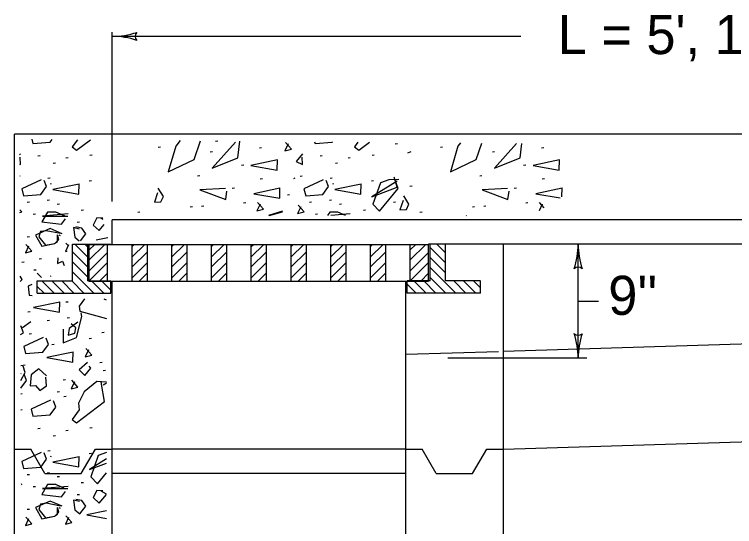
# Model space of a CAD drawing. Extents: x 1007 to 1035.5, y 1000.5 to 1021.5.
# Drawn here: x 1011.26 to 1014.94, y 1008.914 to 1011.532 of the extents above; entities that cross this region are included whole.
import ezdxf

# ---------------------------------------------------------------- set-up
doc = ezdxf.new("R2010")
doc.units = 0
doc.layers.add('1', color=7, linetype='Continuous')
doc.layers.add('5', color=7, linetype='Continuous')

msp = doc.modelspace()

# ---------------------------------------------------------------- linework, layer by layer
at = {"layer": '1'}
for p, q in [((1011.7597, 1010.5768), (1011.7597, 1011.4407)), ((1013.8472, 1011.4199), (1011.7597, 1011.4199)), ((1011.2597, 1007.0449), (1011.2597, 1010.9199)), ((1019.7597, 1010.9199), (1011.2597, 1010.9199)), ((1019.2597, 1010.4824), (1011.7597, 1010.4824)), ((1011.7597, 1010.3569), (1011.7597, 1010.4824)), ((1011.5565, 1010.1699), (1011.5565, 1010.3574)), ((1011.5565, 1010.3574), (1011.7518, 1010.3574)), ((1011.6347, 1010.2914), (1011.5687, 1010.3574)), ((1011.6347, 1010.3423), (1011.6195, 1010.3574)), ((1011.6347, 1010.1699), (1011.6347, 1010.3574)), ((1011.6423, 1010.1694), (1011.6423, 1010.3569)), ((1011.6423, 1010.329), (1011.6702, 1010.3569)), ((1011.6423, 1010.2782), (1011.7213, 1010.3569)), ((1011.6423, 1010.3569), (1013.3767, 1010.3569)), ((1011.7362, 1010.1694), (1011.7362, 1010.3569)), ((1011.8612, 1010.1694), (1011.8612, 1010.3569)), ((1011.8612, 1010.3464), (1011.8717, 1010.3569)), ((1011.8612, 1010.2924), (1011.9257, 1010.3569)), ((1011.9392, 1010.1694), (1011.9392, 1010.3569)), ((1012.0642, 1010.1694), (1012.0642, 1010.3569)), ((1012.0642, 1010.3464), (1012.0747, 1010.3569)), ((1012.0642, 1010.2924), (1012.1287, 1010.3569)), ((1012.1423, 1010.1694), (1012.1423, 1010.3569)), ((1012.2673, 1010.1694), (1012.2673, 1010.3569)), ((1012.2673, 1010.3464), (1012.2778, 1010.3569)), ((1012.2673, 1010.2924), (1012.3318, 1010.3569)), ((1012.3455, 1010.1694), (1012.3455, 1010.3569)), ((1012.4705, 1010.1694), (1012.4705, 1010.3569)), ((1012.4705, 1010.3464), (1012.481, 1010.3569)), ((1012.4705, 1010.2924), (1012.535, 1010.3569)), ((1012.5487, 1010.1694), (1012.5487, 1010.3569)), ((1012.6737, 1010.1694), (1012.6737, 1010.3569)), ((1012.6737, 1010.3464), (1012.6842, 1010.3569)), ((1012.6737, 1010.2924), (1012.7382, 1010.3569)), ((1012.7517, 1010.1694), (1012.7517, 1010.3569)), ((1012.8767, 1010.1694), (1012.8767, 1010.3569)), ((1012.8767, 1010.3464), (1012.8872, 1010.3569)), ((1012.8767, 1010.2924), (1012.9412, 1010.3569)), ((1012.9548, 1010.1694), (1012.9548, 1010.3569)), ((1013.0538, 1010.3569), (1013.1868, 1010.3569)), ((1013.0798, 1010.1694), (1013.0798, 1010.3569)), ((1013.0798, 1010.3464), (1013.0903, 1010.3569)), ((1013.0798, 1010.2924), (1013.1443, 1010.3569)), ((1013.0798, 1010.1694), (1013.0798, 1010.3569)), ((1013.158, 1010.1694), (1013.158, 1010.3569)), ((1013.158, 1010.1694), (1013.158, 1010.3569)), ((1013.283, 1010.1694), (1013.283, 1010.3569)), ((1013.283, 1010.329), (1013.3108, 1010.3569)), ((1013.283, 1010.2782), (1013.3618, 1010.3569)), ((1013.4627, 1010.3574), (1013.3767, 1010.3574)), ((1013.3767, 1010.1694), (1013.3767, 1010.3569)), ((1013.3847, 1010.1699), (1013.3847, 1010.3574)), ((1013.4627, 1010.2628), (1013.3847, 1010.3409)), ((1013.4627, 1010.3137), (1013.4188, 1010.3574)), ((1013.4627, 1010.1699), (1013.4627, 1010.3574)), ((1019.2597, 1010.3574), (1013.4627, 1010.3574)), ((1013.7597, 1007.0449), (1013.7597, 1010.3574)), ((1014.1408, 1009.7753), (1014.1408, 1010.3574)), ((1011.6347, 1010.2405), (1011.5565, 1010.3187)), ((1011.6423, 1010.2222), (1011.7362, 1010.3159)), ((1011.8612, 1010.2415), (1011.9392, 1010.3194)), ((1012.0642, 1010.2415), (1012.1423, 1010.3194)), ((1012.2673, 1010.2415), (1012.3455, 1010.3194)), ((1012.4705, 1010.2415), (1012.5487, 1010.3194)), ((1012.6737, 1010.2415), (1012.7517, 1010.3194)), ((1012.8767, 1010.2415), (1012.9548, 1010.3194)), ((1013.0798, 1010.2415), (1013.158, 1010.3194)), ((1013.283, 1010.2222), (1013.3767, 1010.3159)), ((1011.6347, 1010.1896), (1011.5565, 1010.2677)), ((1011.6423, 1010.1702), (1011.7362, 1010.2638)), ((1011.8612, 1010.1855), (1011.9392, 1010.2637)), ((1012.0642, 1010.1855), (1012.1423, 1010.2637)), ((1012.2673, 1010.1855), (1012.3455, 1010.2637)), ((1012.4705, 1010.1855), (1012.5487, 1010.2637)), ((1012.6737, 1010.1855), (1012.7517, 1010.2637)), ((1012.8767, 1010.1855), (1012.9548, 1010.2637)), ((1013.0798, 1010.1855), (1013.158, 1010.2637)), ((1013.283, 1010.1702), (1013.3767, 1010.2638)), ((1013.4627, 1010.2119), (1013.3847, 1010.29)), ((1013.5162, 1010.1074), (1013.3847, 1010.2391)), ((1011.6658, 1010.1074), (1011.5565, 1010.2168)), ((1011.6953, 1010.1694), (1011.7362, 1010.2101)), ((1011.897, 1010.1694), (1011.9392, 1010.2116)), ((1012.1002, 1010.1694), (1012.1423, 1010.2116)), ((1012.3033, 1010.1694), (1012.3455, 1010.2116)), ((1012.5063, 1010.1694), (1012.5487, 1010.2116)), ((1012.7095, 1010.1694), (1012.7517, 1010.2116)), ((1012.9127, 1010.1694), (1012.9548, 1010.2116)), ((1013.1158, 1010.1694), (1013.158, 1010.2116)), ((1013.336, 1010.1694), (1013.3767, 1010.2101)), ((1013.4653, 1010.1074), (1013.3847, 1010.1882)), ((1011.3768, 1010.1699), (1011.5565, 1010.1699)), ((1011.3768, 1010.1074), (1011.3768, 1010.1699)), ((1011.4622, 1010.1074), (1011.3997, 1010.1699)), ((1011.5132, 1010.1074), (1011.4507, 1010.1699)), ((1011.564, 1010.1074), (1011.5015, 1010.1699)), ((1011.615, 1010.1074), (1011.5525, 1010.1699)), ((1011.6347, 1010.1699), (1011.7518, 1010.1699)), ((1011.6423, 1010.1694), (1013.3767, 1010.1694)), ((1011.7167, 1010.1074), (1011.6542, 1010.1699)), ((1011.7518, 1010.1233), (1011.7052, 1010.1699)), ((1011.7518, 1010.1074), (1011.7518, 1010.1694)), ((1011.7597, 1006.5449), (1011.7597, 1010.1694)), ((1013.0538, 1010.1694), (1013.1868, 1010.1694)), ((1013.2597, 1006.5449), (1013.2597, 1010.1694)), ((1013.3847, 1010.1699), (1013.2673, 1010.1699)), ((1013.2673, 1010.1074), (1013.2673, 1010.1694)), ((1013.3127, 1010.1074), (1013.2673, 1010.1527)), ((1013.283, 1010.1694), (1013.283, 1010.1699)), ((1013.3635, 1010.1074), (1013.301, 1010.1699)), ((1013.336, 1010.1694), (1013.3365, 1010.1699)), ((1013.4143, 1010.1074), (1013.3518, 1010.1699)), ((1013.3767, 1010.1694), (1013.3767, 1010.1699)), ((1013.6423, 1010.1699), (1013.4627, 1010.1699)), ((1013.5672, 1010.1074), (1013.5047, 1010.1699)), ((1013.618, 1010.1074), (1013.5555, 1010.1699)), ((1013.6423, 1010.1339), (1013.6063, 1010.1699)), ((1013.6423, 1010.1074), (1013.6423, 1010.1694)), ((1011.4113, 1010.1074), (1011.3768, 1010.1419)), ((1011.3768, 1010.1074), (1011.7518, 1010.1074)), ((1013.6423, 1010.1074), (1013.2673, 1010.1074)), ((1014.1408, 1010.0663), (1014.2448, 1010.0663)), ((1013.7597, 1009.8106), (1019.2597, 1009.9824)), ((1013.2597, 1009.7949), (1013.7342, 1009.8098)), ((1014.1848, 1009.7753), (1013.4747, 1009.7753)), ((1013.7597, 1009.3103), (1019.7597, 1009.4978)), ((1011.2597, 1009.3103), (1011.2607, 1009.3103)), ((1011.2607, 1009.3103), (1011.343, 1009.3103)), ((1011.4152, 1009.1853), (1011.343, 1009.3103)), ((1011.6013, 1009.1853), (1011.6737, 1009.3103)), ((1011.6737, 1009.3103), (1011.7597, 1009.3103)), ((1013.2607, 1009.3103), (1011.7607, 1009.3103)), ((1013.2597, 1009.3103), (1013.2607, 1009.3103)), ((1013.2607, 1009.3103), (1013.343, 1009.3103)), ((1013.4152, 1009.1853), (1013.343, 1009.3103)), ((1013.6013, 1009.1853), (1013.6737, 1009.3103)), ((1013.6737, 1009.3103), (1013.7597, 1009.3103)), ((1011.4152, 1009.1853), (1011.6013, 1009.1853)), ((1013.2607, 1009.1853), (1011.7607, 1009.1853)), ((1013.4152, 1009.1853), (1013.6013, 1009.1853))]:
    msp.add_line(p, q, dxfattribs=at)
for centre, radius, start, end in [((1011.7596, 1011.8109), 0.3909, 270, 288.6688), ((1011.9083, 1011.4199), 0.0313, 138.7746, 220.8913), ((1011.7596, 1011.8109), 0.3909, 269.9878, 270), ((1011.7596, 1011.029), 0.3909, 71.3472, 89.9939), ((1013.7499, 1010.3574), 0.3909, 341.3472, 359.9939), ((1014.5317, 1010.3574), 0.3909, 179.9878, 180), ((1014.5317, 1010.3574), 0.3909, 180, 198.6688), ((1014.1407, 1010.2088), 0.0313, 48.7746, 130.8913), ((1014.1408, 1009.9239), 0.0313, 228.7746, 310.8913), ((1013.7499, 1009.7753), 0.3909, 0, 18.6688), ((1014.5317, 1009.7753), 0.3909, 161.3472, 179.9939), ((1013.7499, 1009.7753), 0.3909, 359.9878, 0)]:
    msp.add_arc(centre, radius, start, end, dxfattribs=at)
at = {"layer": '5'}
for points in [[(1011.3487, 1010.894), (1011.3547, 1010.8717)], [(1011.442, 1010.8786), (1011.4527, 1010.8931)], [(1011.5823, 1010.892), (1011.5553, 1010.8547)], [(1011.5775, 1010.838), (1011.6482, 1010.8915)], [(1012.1072, 1010.8876), (1012.0847, 1010.8588)], [(1012.1777, 1010.7908), (1012.21, 1010.8867)], [(1012.2988, 1010.8838), (1012.2877, 1010.8824)], [(1012.4023, 1010.7992), (1012.4117, 1010.885)], [(1012.794, 1010.8818), (1012.7967, 1010.8717)], [(1011.3547, 1010.8717), (1011.442, 1010.8786)], [(1011.5553, 1010.8547), (1011.5775, 1010.838)], [(1012.006, 1010.8532), (1011.995, 1010.8518)], [(1012.0847, 1010.8588), (1012.0458, 1010.7271)], [(1012.3898, 1010.8797), (1012.2705, 1010.7465)], [(1012.5233, 1010.8498), (1012.5123, 1010.8483)], [(1012.6587, 1010.8701), (1012.642, 1010.8354), (1012.6753, 1010.8437), (1012.6448, 1010.8783)], [(1012.7967, 1010.8717), (1012.884, 1010.8786)], [(1012.884, 1010.8786), (1012.8857, 1010.8809)], [(1013.0155, 1010.8798), (1012.9973, 1010.8547)], [(1012.9973, 1010.8547), (1013.0195, 1010.838)], [(1013.0195, 1010.838), (1013.0742, 1010.8793)], [(1013.2177, 1010.8702), (1013.2065, 1010.8688)], [(1013.448, 1010.8532), (1013.437, 1010.8518)], [(1013.5267, 1010.8588), (1013.4878, 1010.7271)], [(1013.5397, 1010.8754), (1013.5267, 1010.8588)], [(1013.6197, 1010.7908), (1013.6478, 1010.8745)], [(1013.8258, 1010.8729), (1013.7125, 1010.7465)], [(1013.8443, 1010.7992), (1013.8522, 1010.8728)], [(1013.9653, 1010.8498), (1013.9543, 1010.8483)], [(1011.2905, 1010.82), (1011.2862, 1010.8149)], [(1011.391, 1010.8089), (1011.38, 1010.8075)], [(1011.6565, 1010.8123), (1011.6455, 1010.8109)], [(1012.2715, 1010.8293), (1012.2605, 1010.8279)], [(1012.7325, 1010.82), (1012.6992, 1010.7812), (1012.7325, 1010.7645), (1012.731, 1010.8033)], [(1012.833, 1010.8089), (1012.822, 1010.8075)], [(1013.0985, 1010.8123), (1013.0875, 1010.8109)], [(1013.2858, 1010.8298), (1013.2692, 1010.8228)], [(1013.7135, 1010.8293), (1013.7025, 1010.8279)], [(1011.2905, 1010.7645), (1011.289, 1010.8033)], [(1011.4693, 1010.7715), (1011.4582, 1010.7701)], [(1011.534, 1010.7987), (1011.5228, 1010.7973)], [(1012.0458, 1010.7271), (1012.1777, 1010.7908)], [(1012.2705, 1010.7465), (1012.4023, 1010.7992)], [(1012.6035, 1010.7881), (1012.4688, 1010.7603), (1012.602, 1010.7368), (1012.6035, 1010.7895)], [(1012.9113, 1010.7715), (1012.9002, 1010.7701)], [(1012.976, 1010.7987), (1012.9648, 1010.7973)], [(1013.4878, 1010.7271), (1013.6197, 1010.7908)], [(1013.7125, 1010.7465), (1013.8443, 1010.7992)], [(1014.0455, 1010.7881), (1013.9108, 1010.7603), (1014.044, 1010.7368), (1014.0455, 1010.7895)], [(1011.2865, 1010.7665), (1011.2905, 1010.7645)], [(1012.4315, 1010.7613), (1012.4203, 1010.7598)], [(1013.8735, 1010.7613), (1013.8623, 1010.7598)], [(1011.289, 1010.7054), (1011.2868, 1010.7051)], [(1012.2068, 1010.7068), (1012.1958, 1010.7054)], [(1012.731, 1010.7054), (1012.7198, 1010.704)], [(1013.2165, 1010.6805), (1013.0862, 1010.6), (1013.2165, 1010.6486), (1013.2012, 1010.6999)], [(1013.6488, 1010.7068), (1013.6378, 1010.7054)], [(1011.3958, 1010.6867), (1011.2973, 1010.6408), (1011.307, 1010.6048), (1011.3945, 1010.6118), (1011.4235, 1010.652), (1011.411, 1010.6838)], [(1011.4422, 1010.6953), (1011.431, 1010.6938)], [(1011.45, 1010.6638), (1011.4443, 1010.6666)], [(1011.5903, 1010.6642), (1011.4557, 1010.6365), (1011.5888, 1010.6129), (1011.5903, 1010.6656)], [(1011.6532, 1010.6816), (1011.642, 1010.6802)], [(1012.5268, 1010.6918), (1012.5157, 1010.6904)], [(1012.6922, 1010.6958), (1012.6867, 1010.6916)], [(1012.8378, 1010.6867), (1012.7393, 1010.6408), (1012.749, 1010.6048), (1012.8365, 1010.6118), (1012.8655, 1010.652), (1012.853, 1010.6838)], [(1012.8842, 1010.6953), (1012.873, 1010.6938)], [(1012.892, 1010.6638), (1012.8863, 1010.6666)], [(1013.0323, 1010.6642), (1012.8977, 1010.6365), (1013.0308, 1010.6129), (1013.0323, 1010.6656)], [(1013.0952, 1010.6816), (1013.084, 1010.6802)], [(1013.2248, 1010.6888), (1013.1735, 1010.6874), (1013.1305, 1010.6708), (1013.0917, 1010.5626), (1013.1263, 1010.5265), (1013.2207, 1010.643), (1013.204, 1010.6902)], [(1013.9688, 1010.6918), (1013.9577, 1010.6904)], [(1011.9908, 1010.6202), (1011.9757, 1010.573), (1012.0088, 1010.5744), (1012.0213, 1010.6022), (1011.995, 1010.6438)], [(1012.3385, 1010.6417), (1012.2082, 1010.6361), (1012.34, 1010.5862), (1012.3455, 1010.6292)], [(1012.3838, 1010.6442), (1012.3727, 1010.6428)], [(1012.617, 1010.6438), (1012.4825, 1010.616), (1012.6157, 1010.5925), (1012.617, 1010.6452)], [(1013.2925, 1010.6543), (1013.2813, 1010.653)], [(1013.7805, 1010.6417), (1013.6502, 1010.6361), (1013.782, 1010.5862), (1013.7875, 1010.6292)], [(1013.8258, 1010.6442), (1013.8147, 1010.6428)], [(1014.059, 1010.6438), (1013.9245, 1010.616)], [(1014.0578, 1010.5995), (1014.059, 1010.6452)], [(1012.6663, 1010.6101), (1012.6552, 1010.6088)], [(1013.2457, 1010.5806), (1013.2303, 1010.5334), (1013.2637, 1010.5348), (1013.2762, 1010.5626), (1013.2498, 1010.6042)], [(1013.9245, 1010.616), (1014.0488, 1010.594)], [(1011.3367, 1010.5727), (1011.3255, 1010.5713)], [(1011.4387, 1010.5829), (1011.4277, 1010.5815)], [(1011.4898, 1010.5625), (1011.4787, 1010.5611)], [(1012.2273, 1010.5523), (1012.2162, 1010.5509)], [(1012.4417, 1010.5693), (1012.4307, 1010.5679)], [(1012.5157, 1010.5623), (1012.499, 1010.5277), (1012.5323, 1010.536), (1012.5018, 1010.5707)], [(1012.7233, 1010.5488), (1012.7067, 1010.5141), (1012.74, 1010.5224), (1012.7095, 1010.5571)], [(1012.7787, 1010.5727), (1012.7675, 1010.5713)], [(1012.8807, 1010.5829), (1012.8697, 1010.5815)], [(1012.9318, 1010.5625), (1012.9207, 1010.5611)], [(1013.2075, 1010.5727), (1013.1963, 1010.5713)], [(1013.6693, 1010.5523), (1013.6582, 1010.5509)], [(1013.8837, 1010.5693), (1013.8727, 1010.5679)], [(1013.9577, 1010.5623), (1013.941, 1010.5277)], [(1013.9675, 1010.5437), (1013.9438, 1010.5707)], [(1011.298, 1010.5224), (1011.2877, 1010.5342)], [(1011.2877, 1010.5198), (1011.298, 1010.5224)], [(1011.5193, 1010.5002), (1011.4707, 1010.5223), (1011.4292, 1010.5223), (1011.4, 1010.4724), (1011.4555, 1010.4655), (1011.5012, 1010.4599), (1011.5207, 1010.4877)], [(1011.6123, 1010.5318), (1011.6012, 1010.5304)], [(1011.9015, 1010.5217), (1011.8905, 1010.5203)], [(1012.1695, 1010.5488), (1012.1583, 1010.5475)], [(1012.6298, 1010.5265), (1012.5577, 1010.5049)], [(1012.562, 1010.5049), (1012.6298, 1010.5238)], [(1012.8712, 1010.5223), (1012.8605, 1010.5043)], [(1012.9127, 1010.5223), (1012.8712, 1010.5223)], [(1012.9525, 1010.5041), (1012.9127, 1010.5223)], [(1013.0543, 1010.5318), (1013.0432, 1010.5304)], [(1013.3435, 1010.5217), (1013.3325, 1010.5203)], [(1013.6115, 1010.5488), (1013.6003, 1010.5475)], [(1013.941, 1010.5277), (1013.9422, 1010.5279)], [(1011.3673, 1010.5114), (1011.3562, 1010.51)], [(1011.5345, 1010.5127), (1011.4028, 1010.5016), (1011.5332, 1010.5016)], [(1011.6815, 1010.4918), (1011.6622, 1010.4558)], [(1011.7108, 1010.4905), (1011.6815, 1010.4918)], [(1011.7125, 1010.4838), (1011.7037, 1010.4891)], [(1012.8093, 1010.5114), (1012.7982, 1010.51)], [(1012.9765, 1010.5127), (1012.877, 1010.5043)], [(1013.57, 1010.5028), (1013.5683, 1010.5043)], [(1011.5928, 1010.435), (1011.5623, 1010.4433)], [(1011.5623, 1010.4433), (1011.5678, 1010.3933)], [(1011.6038, 1010.4405), (1011.5733, 1010.4461)], [(1011.5918, 1010.4706), (1011.5808, 1010.4692)], [(1011.6247, 1010.4114), (1011.6038, 1010.4405)], [(1011.6622, 1010.4558), (1011.6927, 1010.4281)], [(1011.6927, 1010.4281), (1011.7192, 1010.4583)], [(1011.504, 1010.4114), (1011.4417, 1010.4378), (1011.3667, 1010.4045), (1011.4, 1010.3476), (1011.4665, 1010.3615), (1011.486, 1010.3809), (1011.4805, 1010.4058)], [(1011.4957, 1010.4128), (1011.4222, 1010.4267), (1011.393, 1010.4225), (1011.3847, 1010.3948), (1011.418, 1010.3532), (1011.4638, 1010.3615), (1011.4805, 1010.3712), (1011.4805, 1010.4058)], [(1011.4873, 1010.4058), (1011.493, 1010.4017)], [(1011.5967, 1010.3757), (1011.6247, 1010.4114)], [(1011.3367, 1010.3958), (1011.3255, 1010.3943)], [(1011.5678, 1010.3933), (1011.5903, 1010.3756)], [(1011.7368, 1010.3898), (1011.6783, 1010.3777)], [(1011.3323, 1010.348), (1011.3157, 1010.3133), (1011.349, 1010.3216), (1011.3185, 1010.3563)], [(1011.5365, 1010.3548), (1011.52, 1010.3201)], [(1011.5355, 1010.3486), (1011.5227, 1010.3631)], [(1011.52, 1010.3201), (1011.5298, 1010.3225)], [(1011.3093, 1010.2664), (1011.2983, 1010.265)], [(1011.3978, 1010.2834), (1011.3868, 1010.282)], [(1011.4818, 1010.288), (1011.4805, 1010.2588)], [(1011.4805, 1010.2588), (1011.5053, 1010.2713)], [(1011.5053, 1010.2713), (1011.5138, 1010.2486)], [(1011.3707, 1010.2256), (1011.3595, 1010.2242)], [(1011.2987, 1010.177), (1011.2895, 1010.1944)], [(1011.3987, 1010.1868), (1011.3765, 1010.2103)], [(1011.4458, 1010.1937), (1011.4422, 1010.1921)], [(1011.2897, 1010.1678), (1011.2987, 1010.177)], [(1011.3487, 1010.152), (1011.3293, 1010.1438)], [(1011.3293, 1010.1438), (1011.3348, 1010.0979)], [(1011.3348, 1010.0979), (1011.3513, 1010.0954)], [(1011.6183, 1010.0779), (1011.5913, 1010.0411)], [(1011.7302, 1010.0719), (1011.7182, 1010.0767)], [(1011.4915, 1010.0618), (1011.357, 1010.0341), (1011.4902, 1010.0105), (1011.4915, 1010.0632)], [(1011.534, 1010.0622), (1011.5228, 1010.0608)], [(1011.5913, 1010.0411), (1011.5942, 1010.0148)], [(1011.34, 1010.0112), (1011.329, 1010.0098)], [(1011.5082, 1009.9232), (1011.5082, 1009.8538), (1011.5775, 1009.8802), (1011.6038, 1009.9884), (1011.6012, 1010.0064)], [(1011.5942, 1010.0148), (1011.7302, 1009.9771)], [(1011.3002, 1009.9315), (1011.3432, 1009.962)], [(1011.4387, 1009.9669), (1011.4277, 1009.9655)], [(1011.5408, 1009.9805), (1011.5297, 1009.9792)], [(1011.3057, 1009.9052), (1011.2918, 1009.9398)], [(1011.583, 1009.9593), (1011.5387, 1009.9273), (1011.5345, 1009.8927), (1011.5692, 1009.9038), (1011.5733, 1009.9302), (1011.5498, 1009.9509)], [(1011.291, 1009.8956), (1011.3057, 1009.9052)], [(1011.3468, 1009.8988), (1011.3357, 1009.8974)], [(1011.7178, 1009.9057), (1011.7067, 1009.9043)], [(1011.406, 1009.8801), (1011.3075, 1009.8343), (1011.3172, 1009.7983), (1011.4047, 1009.8052), (1011.4338, 1009.8454), (1011.4213, 1009.8773)], [(1011.6532, 1009.875), (1011.642, 1009.8736)], [(1011.4625, 1009.8443), (1011.4515, 1009.843)], [(1011.6387, 1009.8171), (1011.622, 1009.7824), (1011.6553, 1009.7907), (1011.6248, 1009.8253)], [(1011.5597, 1009.8066), (1011.4252, 1009.7788), (1011.5582, 1009.7553), (1011.5597, 1009.8079)], [(1011.633, 1009.7526), (1011.5913, 1009.7152), (1011.6192, 1009.686), (1011.6497, 1009.7235), (1011.6413, 1009.7346)], [(1011.7077, 1009.7525), (1011.6965, 1009.7511)], [(1011.314, 1009.7401), (1011.2918, 1009.7362)], [(1011.3153, 1009.7013), (1011.3043, 1009.7346)], [(1011.4235, 1009.6847), (1011.3847, 1009.7207), (1011.3458, 1009.6902), (1011.3403, 1009.6333), (1011.3682, 1009.6348), (1011.3888, 1009.6098), (1011.4235, 1009.6333), (1011.4195, 1009.6777)], [(1011.7247, 1009.7117), (1011.7135, 1009.7103)], [(1011.2937, 1009.6963), (1011.2922, 1009.6955)], [(1011.2923, 1009.6611), (1011.3153, 1009.7013)], [(1011.3215, 1009.6616), (1011.309, 1009.6935)], [(1011.2925, 1009.6217), (1011.3215, 1009.6616)], [(1011.5203, 1009.664), (1011.5093, 1009.6626)], [(1011.5672, 1009.6537), (1011.5505, 1009.619), (1011.5838, 1009.6273), (1011.5533, 1009.662)], [(1011.6815, 1009.6555), (1011.6163, 1009.6028)], [(1011.7302, 1009.6517), (1011.6815, 1009.6555)], [(1011.7052, 1009.6417), (1011.7037, 1009.6569)], [(1011.7203, 1009.5529), (1011.7052, 1009.6417)], [(1011.7135, 1009.6388), (1011.7302, 1009.6485)], [(1011.4898, 1009.6028), (1011.4787, 1009.6013)], [(1011.6163, 1009.6028), (1011.5872, 1009.5459)], [(1011.2992, 1009.5925), (1011.2927, 1009.5918)], [(1011.4435, 1009.5602), (1011.345, 1009.5144), (1011.3547, 1009.4783), (1011.442, 1009.4853), (1011.4712, 1009.5255), (1011.4587, 1009.5573)], [(1011.5238, 1009.5789), (1011.5127, 1009.5775)], [(1011.5775, 1009.4447), (1011.7203, 1009.5529)], [(1011.5872, 1009.5459), (1011.5913, 1009.5113)], [(1011.2992, 1009.5108), (1011.2932, 1009.5102)], [(1011.5913, 1009.5113), (1011.5553, 1009.4613)], [(1011.5553, 1009.4613), (1011.5775, 1009.4447)], [(1011.391, 1009.4156), (1011.38, 1009.4142)], [(1011.6565, 1009.4189), (1011.6455, 1009.4176)], [(1011.4693, 1009.3782), (1011.4582, 1009.3768)], [(1011.534, 1009.4053), (1011.5228, 1009.404)], [(1011.4422, 1009.3019), (1011.431, 1009.3005)], [(1011.3958, 1009.2933), (1011.2973, 1009.2475), (1011.307, 1009.2115), (1011.3945, 1009.2184), (1011.4235, 1009.2587), (1011.411, 1009.2905)], [(1011.45, 1009.2705), (1011.4443, 1009.2733)], [(1011.5903, 1009.2708), (1011.4557, 1009.2432), (1011.5888, 1009.2196), (1011.5903, 1009.2723)], [(1011.6532, 1009.2883), (1011.642, 1009.2868)], [(1011.6885, 1009.2774), (1011.6497, 1009.1693)], [(1011.7302, 1009.2937), (1011.6885, 1009.2774)], [(1011.7302, 1009.2599), (1011.6442, 1009.2067)], [(1011.6442, 1009.2067), (1011.7302, 1009.2388)], [(1011.4387, 1009.1896), (1011.4277, 1009.1882)], [(1011.6843, 1009.1332), (1011.7302, 1009.1899)], [(1011.3367, 1009.1793), (1011.3255, 1009.178)], [(1011.4898, 1009.1692), (1011.4787, 1009.1678)], [(1011.6497, 1009.1693), (1011.6843, 1009.1332)], [(1011.298, 1009.1291), (1011.2952, 1009.1324)], [(1011.2952, 1009.1284), (1011.298, 1009.1291)], [(1011.3673, 1009.1181), (1011.3562, 1009.1167)], [(1011.5193, 1009.1068), (1011.4707, 1009.129), (1011.4292, 1009.129), (1011.4, 1009.0791), (1011.4555, 1009.0722), (1011.5012, 1009.0666), (1011.5207, 1009.0943)], [(1011.5345, 1009.1193), (1011.4028, 1009.1083), (1011.5332, 1009.1083)], [(1011.6123, 1009.1385), (1011.6012, 1009.1371)], [(1011.6815, 1009.0985), (1011.6622, 1009.0624)], [(1011.712, 1009.0972), (1011.6815, 1009.0985)], [(1011.6927, 1009.0348), (1011.7302, 1009.0777)], [(1011.7302, 1009.0799), (1011.7037, 1009.0958)], [(1011.504, 1009.0181), (1011.4417, 1009.0444), (1011.3667, 1009.0112), (1011.4, 1008.9543), (1011.4665, 1008.9682), (1011.486, 1008.9876), (1011.4805, 1009.0125)], [(1011.5928, 1009.0417), (1011.5623, 1009.05), (1011.5678, 1009), (1011.5942, 1008.9793), (1011.6247, 1009.0181), (1011.6038, 1009.0472), (1011.5733, 1009.0528)], [(1011.5918, 1009.0773), (1011.5808, 1009.0758)], [(1011.6622, 1009.0624), (1011.6927, 1009.0348)], [(1011.4957, 1009.0194), (1011.4222, 1009.0333), (1011.393, 1009.0292), (1011.3847, 1009.0014), (1011.418, 1008.9598), (1011.4638, 1008.9682), (1011.4805, 1008.9778), (1011.4805, 1009.0125)], [(1011.4873, 1009.0125), (1011.493, 1009.0083)], [(1011.3367, 1009.0024), (1011.3255, 1009.001)], [(1011.5365, 1008.9614), (1011.52, 1008.9268), (1011.5532, 1008.9351), (1011.5227, 1008.9698)], [(1011.7302, 1008.9951), (1011.6293, 1008.9743)], [(1011.6293, 1008.9743), (1011.7302, 1008.9564)], [(1011.3323, 1008.9547), (1011.3157, 1008.92), (1011.349, 1008.9283), (1011.3185, 1008.9629)]]:
    msp.add_lwpolyline(points, dxfattribs=at)

# ---------------------------------------------------------------- texts
at = {"layer": '1'}
for s, p in [("L = 5', 10', 15', 20'", (1014.0362, 1011.3293)), ("9''", (1014.2947, 1009.9965))]:
    msp.add_text(s, height=0.2, dxfattribs=at).set_placement(p)

doc.saveas('drawing.dxf')
